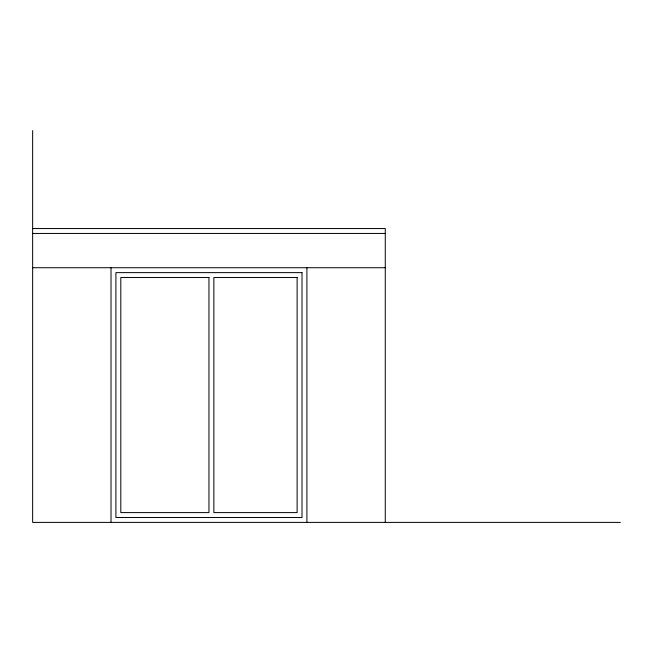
<?xml version="1.0" encoding="UTF-8"?>
<svg xmlns="http://www.w3.org/2000/svg" width="653" height="653" viewBox="0 0 653 653"><rect width="100%" height="100%" fill="white"/><g stroke="black" fill="none" stroke-linecap="round" stroke-linejoin="round"><path stroke-width="0.98" d="M32.65 228.55L385.27 228.55L385.27 522.4M32.65 233.448L385.27 233.448M32.65 267.73L385.27 267.73M620.35 522.4L32.65 522.4L32.65 130.6M306.91 267.73L306.91 522.4M111.01 267.73L111.01 522.4M302.012 272.627L115.907 272.627L115.907 517.503L302.012 517.503L302.012 272.627M208.96 277.525L120.805 277.525L120.805 512.605L208.96 512.605L208.96 277.525M297.115 277.525L213.858 277.525L213.858 512.605L297.115 512.605L297.115 277.525"/></g></svg>
